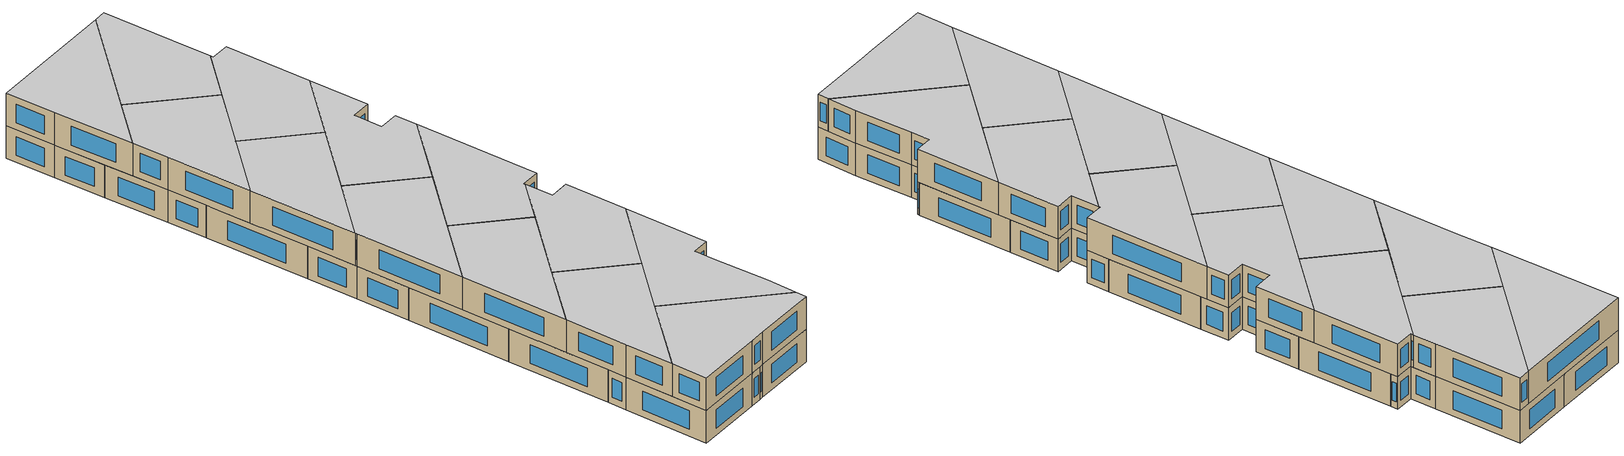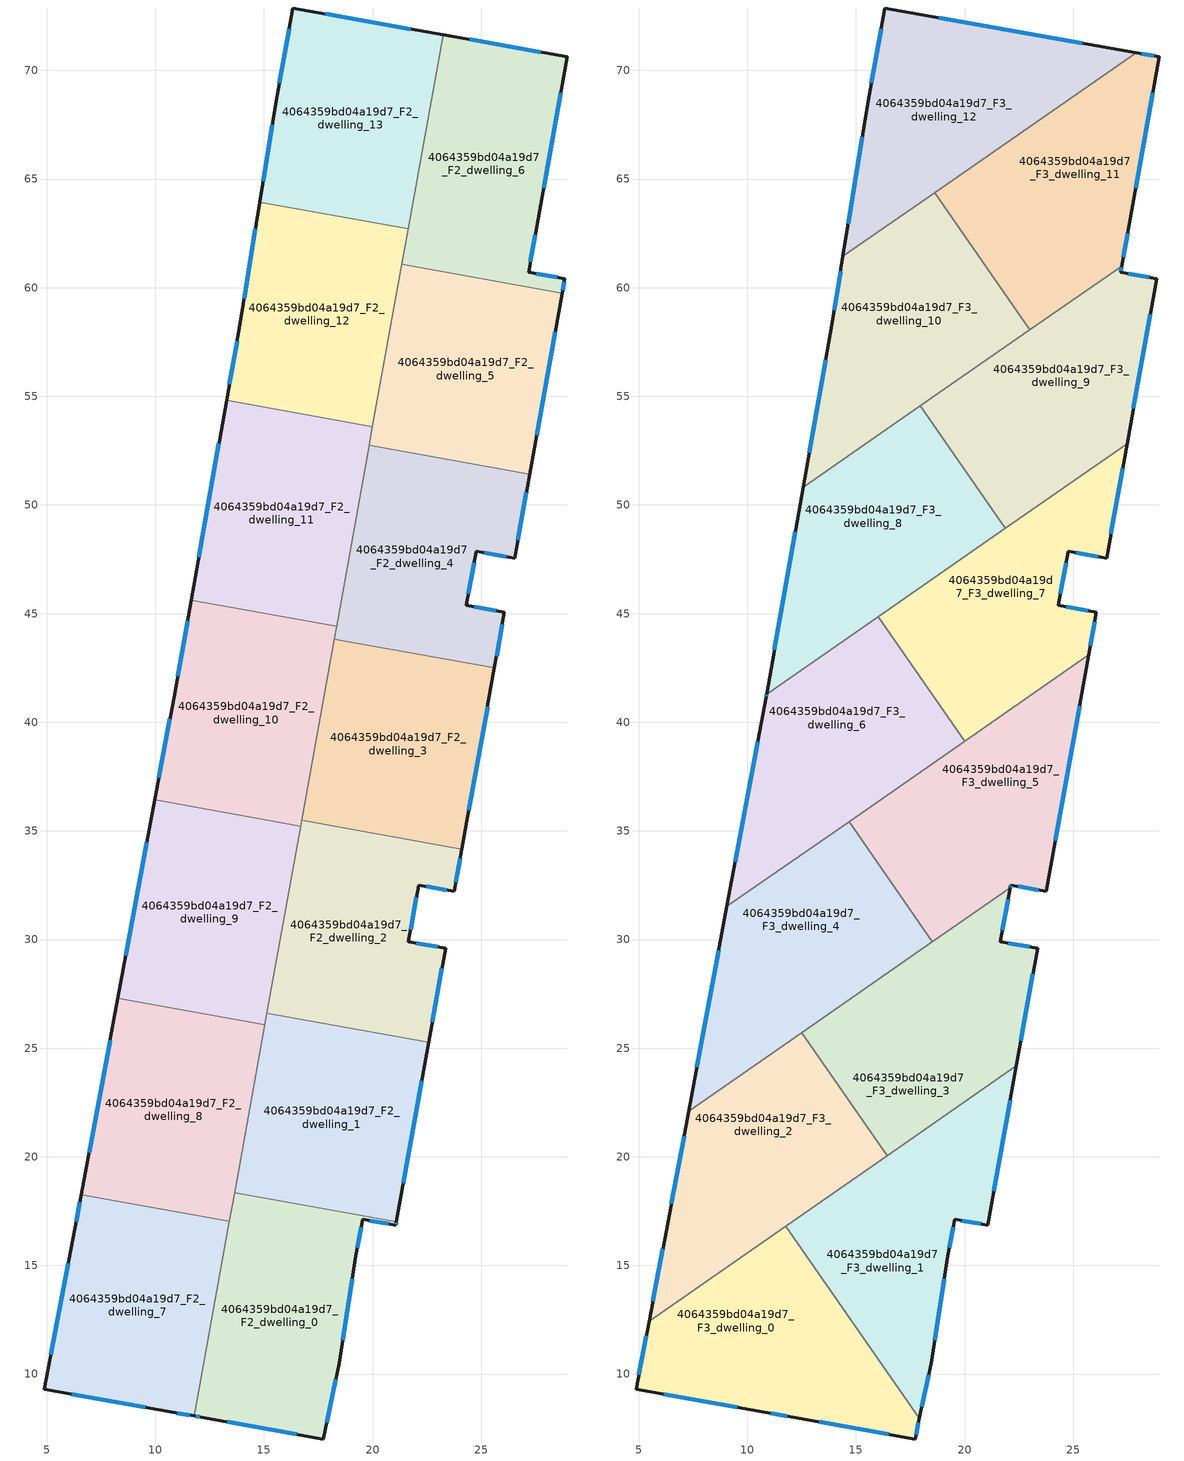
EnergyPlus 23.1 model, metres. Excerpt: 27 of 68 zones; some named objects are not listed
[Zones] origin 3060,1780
4064359bd04a19d7_F2_dwelling_0
 floor to 4064359bd04a19d7_F1_dwelling_0 (EU_floor_Construction): 21.09,17.01 21.06,16.85 19.54,17.13 19.23,15.45 18.46,10.5 17.72,7.01 12.11,8.02 11.79,8.07 13.65,18.35 z6
 wall outside (EU_wall_Construction): 11.79,8.07 12.11,8.02 17.72,7.01 18.46,10.5 19.23,15.45 19.54,17.13 21.06,16.85 21.09,17.01 z6:9
 wall to 4064359bd04a19d7_F2_dwelling_1 (EU_wall_Construction): 21.09,17.01 13.65,18.35 z6:9
 wall to 4064359bd04a19d7_F2_dwelling_7 (EU_wall_Construction): 13.41,17.03 11.79,8.07 z6:9
 wall to 4064359bd04a19d7_F2_dwelling_8 (EU_wall_Construction): 13.65,18.35 13.41,17.03 z6:9
 window (EU_Window_Construction): 18.63,11.56 19.07,14.39 / 17.88,7.76 18.3,9.76 / 13.31,7.8 16.52,7.23 / 11.86,8.06 12.04,8.03 / 21.07,16.89 21.08,16.97 / 19.87,17.07 20.74,16.91 / 19.3,15.81 19.47,16.77 z6.64:8.36
4064359bd04a19d7_F2_dwelling_1
 floor to 4064359bd04a19d7_F1_dwelling_1 (EU_floor_Construction): 22.58,25.27 21.09,17.01 13.65,18.35 15.13,26.61 z6
 wall outside (EU_wall_Construction): 21.09,17.01 22.58,25.27 z6:9
 wall to 4064359bd04a19d7_F2_dwelling_2 (EU_wall_Construction): 22.58,25.27 15.13,26.61 z6:9
 wall to 4064359bd04a19d7_F2_dwelling_8 (EU_wall_Construction): 15.04,26.09 13.65,18.35 z6:9
 wall to 4064359bd04a19d7_F2_dwelling_9 (EU_wall_Construction): 15.13,26.61 15.04,26.09 z6:9
 window (EU_Window_Construction): 21.41,18.78 22.26,23.5 z6.64:8.36
4064359bd04a19d7_F2_dwelling_10
 floor to 4064359bd04a19d7_F1_dwelling_10 (EU_floor_Construction): 18.34,44.42 16.68,35.22 9.98,36.43 10.86,41.17 11.65,45.62 z6
 wall outside (EU_wall_Construction): 11.65,45.62 10.86,41.17 9.98,36.43 z6:9
 wall to 4064359bd04a19d7_F2_dwelling_9 (EU_wall_Construction): 9.98,36.43 16.68,35.22 z6:9
 wall to 4064359bd04a19d7_F2_dwelling_11 (EU_wall_Construction): 18.34,44.42 11.65,45.62 z6:9
 wall to 4064359bd04a19d7_F2_dwelling_3 (EU_wall_Construction): 16.73,35.49 18.23,43.83 z6:9
 wall to 4064359bd04a19d7_F2_dwelling_4 (EU_wall_Construction): 18.23,43.83 18.34,44.42 z6:9
 wall to 4064359bd04a19d7_F2_dwelling_2 (EU_wall_Construction): 16.68,35.22 16.73,35.49 z6:9
 window (EU_Window_Construction): 10.67,40.15 10.17,37.44 / 11.48,44.67 11.03,42.12 z6.64:8.36
4064359bd04a19d7_F2_dwelling_11
 floor to 4064359bd04a19d7_F1_dwelling_11 (EU_floor_Construction): 19.99,53.6 18.34,44.42 11.65,45.62 13.28,54.81 z6
 wall outside (EU_wall_Construction): 13.28,54.81 11.65,45.62 z6:9
 wall to 4064359bd04a19d7_F2_dwelling_12 (EU_wall_Construction): 19.99,53.6 13.28,54.81 z6:9
 wall to 4064359bd04a19d7_F2_dwelling_4 (EU_wall_Construction): 18.34,44.42 19.84,52.75 z6:9
 wall to 4064359bd04a19d7_F2_dwelling_5 (EU_wall_Construction): 19.84,52.75 19.99,53.6 z6:9
 window (EU_Window_Construction): 12.93,52.84 12,47.59 z6.64:8.36
4064359bd04a19d7_F2_dwelling_12
 floor to 4064359bd04a19d7_F1_dwelling_12 (EU_floor_Construction): 21.63,62.71 19.99,53.6 13.28,54.81 13.89,58.28 14.8,63.94 z6
 wall outside (EU_wall_Construction): 14.8,63.94 13.89,58.28 13.28,54.81 z6:9
 wall to 4064359bd04a19d7_F2_dwelling_13 (EU_wall_Construction): 21.63,62.71 14.8,63.94 z6:9
 wall to 4064359bd04a19d7_F2_dwelling_5 (EU_wall_Construction): 19.99,53.6 21.34,61.08 z6:9
 wall to 4064359bd04a19d7_F2_dwelling_6 (EU_wall_Construction): 21.34,61.08 21.63,62.71 z6:9
 window (EU_Window_Construction): 13.76,57.54 13.41,55.55 / 14.61,62.72 14.09,59.49 z6.64:8.36
 ceiling adiabatic (EU_roof_Construction): 19.99,53.6 20.62,57.1 20.48,56.31 17.29,54.09 18.43,53.88 17.96,54.56 20.48,56.31 z9
4064359bd04a19d7_F2_dwelling_13
 floor to 4064359bd04a19d7_F1_dwelling_13 (EU_floor_Construction): 23.24,71.64 21.63,62.71 14.8,63.94 15.53,68.46 16.33,72.87 z6
 wall outside (EU_wall_Construction): 23.24,71.64 16.33,72.87 15.53,68.46 14.8,63.94 z6:9
 wall to 4064359bd04a19d7_F2_dwelling_6 (EU_wall_Construction): 21.63,62.71 23.24,71.64 z6:9
 window (EU_Window_Construction): 15.38,67.49 14.96,64.91 / 16.16,71.93 15.7,69.41 / 21.76,71.91 17.81,72.61 z6.64:8.36
 ceiling adiabatic (EU_roof_Construction): 21.63,62.71 22.4,67 17.34,63.48 z9
4064359bd04a19d7_F2_dwelling_2
 floor to 4064359bd04a19d7_F1_dwelling_2 (EU_floor_Construction): 24.11,34.16 23.76,32.21 22.12,32.51 21.65,29.89 23.35,29.59 22.58,25.27 15.13,26.61 16.73,35.49 z6
 wall outside (EU_wall_Construction): 22.58,25.27 23.35,29.59 21.65,29.89 22.12,32.51 23.76,32.21 24.11,34.16 z6:9
 wall to 4064359bd04a19d7_F2_dwelling_3 (EU_wall_Construction): 24.11,34.16 16.73,35.49 z6:9
 wall to 4064359bd04a19d7_F2_dwelling_9 (EU_wall_Construction): 16.68,35.22 15.13,26.61 z6:9
 window (EU_Window_Construction): 22.99,29.66 22.01,29.83 / 22.74,26.2 23.19,28.67 / 23.83,32.63 24.03,33.74 / 22.47,32.45 23.41,32.28 / 21.75,30.45 22.02,31.95 z6.64:8.36
4064359bd04a19d7_F2_dwelling_3
 floor to 4064359bd04a19d7_F1_dwelling_3 (EU_floor_Construction): 25.61,42.5 24.11,34.16 16.73,35.49 18.23,43.83 z6
 wall outside (EU_wall_Construction): 24.11,34.16 25.61,42.5 z6:9
 wall to 4064359bd04a19d7_F2_dwelling_4 (EU_wall_Construction): 25.61,42.5 18.23,43.83 z6:9
 window (EU_Window_Construction): 24.43,35.95 25.29,40.71 z6.64:8.36
4064359bd04a19d7_F2_dwelling_4
 floor to 4064359bd04a19d7_F1_dwelling_4 (EU_floor_Construction): 27.23,51.42 26.53,47.55 24.76,47.87 24.31,45.37 26.07,45.05 25.61,42.5 18.23,43.83 19.84,52.75 z6
 wall outside (EU_wall_Construction): 25.61,42.5 26.07,45.05 24.31,45.37 24.76,47.87 26.53,47.55 27.23,51.42 z6:9
 wall to 4064359bd04a19d7_F2_dwelling_5 (EU_wall_Construction): 27.23,51.42 19.84,52.75 z6:9
 window (EU_Window_Construction): 25.69,45.12 24.69,45.31 / 25.71,43.05 25.97,44.51 / 26.68,48.38 27.08,50.6 / 25.14,47.8 26.15,47.62 / 24.41,45.91 24.67,47.33 z6.64:8.36
4064359bd04a19d7_F2_dwelling_5
 floor to 4064359bd04a19d7_F1_dwelling_5 (EU_floor_Construction): 28.72,59.75 27.23,51.42 19.84,52.75 21.34,61.08 z6
 wall outside (EU_wall_Construction): 27.23,51.42 28.72,59.75 z6:9
 wall to 4064359bd04a19d7_F2_dwelling_6 (EU_wall_Construction): 28.72,59.75 21.34,61.08 z6:9
 window (EU_Window_Construction): 27.55,53.21 28.4,57.97 z6.64:8.36
 ceiling adiabatic (EU_roof_Construction): 23.01,58.06 21.25,60.59 21.34,61.08 20.48,56.31 z9
4064359bd04a19d7_F2_dwelling_6
 floor to 4064359bd04a19d7_F1_dwelling_6 (EU_floor_Construction): 28.96,70.62 27.57,62.92 27.18,60.71 28.84,60.41 28.72,59.75 21.34,61.08 23.24,71.64 z6
 wall outside (EU_wall_Construction): 28.72,59.75 28.84,60.41 27.18,60.71 27.57,62.92 28.96,70.62 23.24,71.64 z6:9
 window (EU_Window_Construction): 27.74,70.84 24.47,71.43 / 27.87,64.57 28.66,68.97 / 27.26,61.18 27.49,62.45 / 28.49,60.48 27.53,60.65 / 28.75,59.89 28.82,60.27 z6.64:8.36
4064359bd04a19d7_F2_dwelling_7
 floor to 4064359bd04a19d7_F1_dwelling_7 (EU_floor_Construction): 13.41,17.03 11.79,8.07 10.8,8.25 4.88,9.31 6.29,16.67 6.59,18.26 z6
 wall outside (EU_wall_Construction): 6.59,18.26 6.29,16.67 4.88,9.31 10.8,8.25 11.79,8.07 z6:9
 wall to 4064359bd04a19d7_F2_dwelling_8 (EU_wall_Construction): 13.41,17.03 6.59,18.26 z6:9
 window (EU_Window_Construction): 11.02,8.21 11.58,8.11 / 6.15,9.08 9.53,8.47 / 5.99,15.09 5.18,10.88 / 6.52,17.92 6.35,17.01 z6.64:8.36
4064359bd04a19d7_F2_dwelling_8
 floor to 4064359bd04a19d7_F1_dwelling_8 (EU_floor_Construction): 15.04,26.08 13.41,17.03 6.59,18.26 8.28,27.3 z6
 wall outside (EU_wall_Construction): 8.28,27.3 6.59,18.26 z6:9
 wall to 4064359bd04a19d7_F2_dwelling_9 (EU_wall_Construction): 15.04,26.08 8.28,27.3 z6:9
 window (EU_Window_Construction): 7.91,25.37 6.95,20.19 z6.64:8.36
4064359bd04a19d7_F2_dwelling_9
 floor to 4064359bd04a19d7_F1_dwelling_9 (EU_floor_Construction): 16.68,35.22 15.04,26.08 8.28,27.3 9.98,36.43 z6
 wall outside (EU_wall_Construction): 9.98,36.43 8.28,27.3 z6:9
 window (EU_Window_Construction): 9.61,34.47 8.64,29.26 z6.64:8.36
4064359bd04a19d7_F3_dwelling_0
 floor to 4064359bd04a19d7_F2_dwelling_7 (EU_floor_Construction): 11.77,16.81 13.04,14.98 11.8,8.07 10.8,8.25 4.88,9.31 5.48,12.44 z9
 floor to 4064359bd04a19d7_F2_dwelling_0 (EU_floor_Construction): 13.04,14.98 17.92,7.96 17.72,7.01 12.11,8.02 11.8,8.07 z9
 wall outside (EU_wall_Construction): 5.48,12.44 4.88,9.31 10.8,8.25 12.11,8.02 17.72,7.01 17.92,7.96 z9:12
 wall to 4064359bd04a19d7_F3_dwelling_1 (EU_wall_Construction): 17.92,7.96 11.77,16.81 z9:12
 wall to 4064359bd04a19d7_F3_dwelling_2 (EU_wall_Construction): 11.77,16.81 5.48,12.44 z9:12
 window (EU_Window_Construction): 17.76,7.21 17.88,7.76 / 13.31,7.8 16.52,7.23 / 11.08,8.2 11.83,8.07 / 6.15,9.08 9.53,8.47 / 5.35,11.77 5.01,9.98 z9.64:11.36
 ceiling to 4064359bd04a19d7_F4_dwelling_0 (EU_floor_Construction): 17.72,7.01 17.92,7.96 11.77,16.81 5.48,12.44 4.88,9.31 10.8,8.25 12.11,8.02 z12
4064359bd04a19d7_F3_dwelling_1
 floor to 4064359bd04a19d7_F2_dwelling_0 (EU_floor_Construction): 21.09,17.01 21.06,16.85 19.54,17.13 19.23,15.45 18.46,10.5 17.92,7.96 13.04,14.98 13.6,18.08 13.91,18.3 z9
 floor to 4064359bd04a19d7_F2_dwelling_7 (EU_floor_Construction): 13.41,17.03 13.04,14.98 11.77,16.81 12.36,17.22 z9
 floor to 4064359bd04a19d7_F2_dwelling_1 (EU_floor_Construction): 22.38,24.18 21.09,17.01 13.91,18.3 z9
 floor to 4064359bd04a19d7_F2_dwelling_8 (EU_floor_Construction): 13.6,18.08 13.41,17.03 12.36,17.22 z9
 wall outside (EU_wall_Construction): 17.92,7.96 18.46,10.5 19.23,15.45 19.54,17.13 21.06,16.85 22.38,24.18 z9:12
 wall to 4064359bd04a19d7_F3_dwelling_3 (EU_wall_Construction): 22.38,24.18 16.44,20.05 z9:12
 wall to 4064359bd04a19d7_F3_dwelling_2 (EU_wall_Construction): 16.44,20.05 11.77,16.81 z9:12
 window (EU_Window_Construction): 19.87,17.07 20.74,16.91 / 19.3,15.81 19.47,16.77 / 18.63,11.56 19.07,14.39 / 18.04,8.5 18.34,9.96 / 21.34,18.42 22.1,22.61 z9.64:11.36
 ceiling to 4064359bd04a19d7_F4_dwelling_1 (EU_floor_Construction): 17.92,7.96 18.46,10.5 19.23,15.45 19.54,17.13 21.06,16.85 22.38,24.18 11.77,16.81 z12
4064359bd04a19d7_F3_dwelling_10
 floor to 4064359bd04a19d7_F2_dwelling_12 (EU_floor_Construction): 19.52,63.09 21.25,60.59 20.48,56.31 17.29,54.09 13.28,54.81 13.89,58.28 14.4,61.44 17.34,63.48 z9
 floor to 4064359bd04a19d7_F2_dwelling_11 (EU_floor_Construction): 17.29,54.09 12.57,50.81 13.28,54.81 z9
 floor adiabatic (EU_floor_Construction): 18.62,64.37 19.52,63.09 17.34,63.48 z9; 21.25,60.59 23.01,58.06 20.48,56.31 z9
 wall outside (EU_wall_Construction): 14.4,61.44 13.89,58.28 12.57,50.81 z9:12
 wall to 4064359bd04a19d7_F3_dwelling_11 (EU_wall_Construction): 23.01,58.06 18.62,64.37 z9:12
 wall to 4064359bd04a19d7_F3_dwelling_8 (EU_wall_Construction): 12.57,50.81 17.96,54.56 z9:12
 wall to 4064359bd04a19d7_F3_dwelling_12 (EU_wall_Construction): 18.62,64.37 14.4,61.44 z9:12
 wall to 4064359bd04a19d7_F3_dwelling_9 (EU_wall_Construction): 17.96,54.56 23.01,58.06 z9:12
 window (EU_Window_Construction): 13.61,56.68 12.85,52.41 / 14.29,60.76 14,58.96 z9.64:11.36
 ceiling to 4064359bd04a19d7_F4_dwelling_10 (EU_floor_Construction): 23.01,58.06 18.62,64.37 14.4,61.44 13.89,58.28 12.57,50.81 z12
4064359bd04a19d7_F3_dwelling_11
 floor to 4064359bd04a19d7_F2_dwelling_6 (EU_floor_Construction): 28.96,70.62 27.57,62.92 27.23,61 26.11,60.22 21.34,61.08 22.4,67 27.89,70.82 z9
 floor to 4064359bd04a19d7_F2_dwelling_12 (EU_floor_Construction): 21.63,62.71 21.25,60.59 19.52,63.09 z9
 floor adiabatic (EU_floor_Construction): 22.4,67 21.63,62.71 19.52,63.09 18.62,64.37 z9
 floor to 4064359bd04a19d7_F2_dwelling_5 (EU_floor_Construction): 26.11,60.22 23.01,58.06 21.25,60.59 21.34,61.08 z9
 wall outside (EU_wall_Construction): 27.23,61 27.57,62.92 28.96,70.62 27.89,70.82 z9:12
 wall to 4064359bd04a19d7_F3_dwelling_9 (EU_wall_Construction): 23.01,58.06 27.23,61 z9:12
 wall to 4064359bd04a19d7_F3_dwelling_12 (EU_wall_Construction): 27.89,70.82 18.62,64.37 z9:12
 window (EU_Window_Construction): 27.87,64.57 28.66,68.97 / 27.3,61.41 27.5,62.51 / 28.73,70.67 28.12,70.77 z9.64:11.36
 ceiling to 4064359bd04a19d7_F4_dwelling_11 (EU_floor_Construction): 27.23,61 27.57,62.92 28.96,70.62 27.89,70.82 18.62,64.37 23.01,58.06 z12
4064359bd04a19d7_F3_dwelling_12
 floor to 4064359bd04a19d7_F2_dwelling_13 (EU_floor_Construction): 23.24,71.64 22.4,67 17.34,63.48 14.8,63.94 15.53,68.46 16.33,72.87 z9
 floor to 4064359bd04a19d7_F2_dwelling_12 (EU_floor_Construction): 17.34,63.48 14.4,61.44 14.8,63.94 z9
 floor to 4064359bd04a19d7_F2_dwelling_6 (EU_floor_Construction): 27.89,70.82 22.4,67 23.24,71.64 z9
 wall outside (EU_wall_Construction): 27.89,70.82 16.33,72.87 15.53,68.46 14.4,61.44 z9:12
 window (EU_Window_Construction): 15.29,66.96 14.64,62.94 / 16.16,71.93 15.7,69.41 / 25.42,71.26 18.81,72.43 z9.64:11.36
 ceiling to 4064359bd04a19d7_F4_dwelling_12 (EU_floor_Construction): 27.89,70.82 16.33,72.87 15.53,68.46 14.4,61.44 z12
4064359bd04a19d7_F3_dwelling_2
 floor to 4064359bd04a19d7_F2_dwelling_8 (EU_floor_Construction): 12.5,25.72 14.46,22.9 13.6,18.08 12.36,17.22 6.59,18.26 7.3,22.11 z9
 floor to 4064359bd04a19d7_F2_dwelling_7 (EU_floor_Construction): 12.36,17.22 5.48,12.44 6.29,16.67 6.59,18.26 z9
 floor to 4064359bd04a19d7_F2_dwelling_1 (EU_floor_Construction): 14.46,22.9 16.44,20.05 13.91,18.3 13.65,18.35 z9
 floor to 4064359bd04a19d7_F2_dwelling_0 (EU_floor_Construction): 13.91,18.3 13.6,18.08 13.65,18.35 z9
 wall outside (EU_wall_Construction): 7.3,22.11 6.29,16.67 5.48,12.44 z9:12
 wall to 4064359bd04a19d7_F3_dwelling_3 (EU_wall_Construction): 16.44,20.05 12.5,25.72 z9:12
 wall to 4064359bd04a19d7_F3_dwelling_4 (EU_wall_Construction): 12.5,25.72 7.3,22.11 z9:12
 window (EU_Window_Construction): 7.09,20.94 6.51,17.83 / 6.12,15.76 5.66,13.35 z9.64:11.36
 ceiling to 4064359bd04a19d7_F4_dwelling_2 (EU_floor_Construction): 16.44,20.05 12.5,25.72 7.3,22.11 6.29,16.67 5.48,12.44 z12
4064359bd04a19d7_F3_dwelling_3
 floor to 4064359bd04a19d7_F2_dwelling_1 (EU_floor_Construction): 22.58,25.27 22.38,24.18 16.44,20.05 14.46,22.9 15.13,26.61 z9
 floor to 4064359bd04a19d7_F2_dwelling_2 (EU_floor_Construction): 22.09,32.38 21.65,29.89 23.35,29.59 22.58,25.27 15.13,26.61 15.32,27.68 z9
 floor to 4064359bd04a19d7_F2_dwelling_8 (EU_floor_Construction): 15.04,26.09 14.46,22.9 12.5,25.72 13.44,26.37 z9
 floor to 4064359bd04a19d7_F2_dwelling_9 (EU_floor_Construction): 15.32,27.68 15.04,26.09 13.44,26.37 z9
 wall outside (EU_wall_Construction): 22.38,24.18 23.35,29.59 21.65,29.89 22.09,32.38 z9:12
 wall to 4064359bd04a19d7_F3_dwelling_5 (EU_wall_Construction): 22.09,32.38 18.52,29.9 z9:12
 wall to 4064359bd04a19d7_F3_dwelling_4 (EU_wall_Construction): 18.52,29.9 12.5,25.72 z9:12
 window (EU_Window_Construction): 21.74,30.43 22,31.85 / 22.99,29.66 22.01,29.83 / 22.59,25.34 23.15,28.44 z9.64:11.36
 ceiling to 4064359bd04a19d7_F4_dwelling_3 (EU_floor_Construction): 22.38,24.18 23.35,29.59 21.65,29.89 22.09,32.38 12.5,25.72 16.44,20.05 z12
4064359bd04a19d7_F3_dwelling_4
 floor to 4064359bd04a19d7_F2_dwelling_9 (EU_floor_Construction): 14.68,35.43 16.3,33.1 15.32,27.68 13.44,26.37 8.28,27.3 9.06,31.52 z9
 floor to 4064359bd04a19d7_F2_dwelling_2 (EU_floor_Construction): 16.3,33.1 18.52,29.9 15.32,27.68 z9
 floor to 4064359bd04a19d7_F2_dwelling_8 (EU_floor_Construction): 13.44,26.37 7.3,22.11 8.28,27.3 z9
 wall outside (EU_wall_Construction): 9.06,31.52 7.3,22.11 z9:12
 wall to 4064359bd04a19d7_F3_dwelling_5 (EU_wall_Construction): 18.52,29.9 14.68,35.43 z9:12
 wall to 4064359bd04a19d7_F3_dwelling_6 (EU_wall_Construction): 14.68,35.43 9.06,31.52 z9:12
 window (EU_Window_Construction): 8.69,29.51 7.68,24.12 z9.64:11.36
 ceiling to 4064359bd04a19d7_F4_dwelling_4 (EU_floor_Construction): 18.52,29.9 14.68,35.43 9.06,31.52 7.3,22.11 z12
4064359bd04a19d7_F3_dwelling_5
 floor to 4064359bd04a19d7_F2_dwelling_2 (EU_floor_Construction): 24.11,34.16 23.76,32.21 22.12,32.51 22.09,32.38 18.52,29.9 16.3,33.1 16.73,35.49 z9
 floor to 4064359bd04a19d7_F2_dwelling_3 (EU_floor_Construction): 25.61,42.5 24.11,34.16 16.73,35.49 17.01,37.05 25.01,42.61 z9
 floor to 4064359bd04a19d7_F2_dwelling_10 (EU_floor_Construction): 17.01,37.05 16.68,35.22 14.86,35.55 z9
 floor to 4064359bd04a19d7_F2_dwelling_4 (EU_floor_Construction): 25.72,43.1 25.61,42.5 25.01,42.61 z9
 floor to 4064359bd04a19d7_F2_dwelling_9 (EU_floor_Construction): 16.68,35.22 16.3,33.1 14.68,35.43 14.86,35.55 z9
 wall outside (EU_wall_Construction): 22.09,32.38 22.12,32.51 23.76,32.21 25.72,43.1 z9:12
 wall to 4064359bd04a19d7_F3_dwelling_7 (EU_wall_Construction): 25.72,43.1 20.01,39.13 z9:12
 wall to 4064359bd04a19d7_F3_dwelling_6 (EU_wall_Construction): 20.01,39.13 14.68,35.43 z9:12
 window (EU_Window_Construction): 22.47,32.45 23.41,32.28 / 22.1,32.41 22.11,32.48 / 24.18,34.54 25.3,40.76 z9.64:11.36
 ceiling to 4064359bd04a19d7_F4_dwelling_5 (EU_floor_Construction): 23.76,32.21 25.72,43.1 14.68,35.43 18.52,29.9 22.09,32.38 22.12,32.51 z12
4064359bd04a19d7_F3_dwelling_6
 floor to 4064359bd04a19d7_F2_dwelling_10 (EU_floor_Construction): 16.05,44.83 17.93,42.13 17.01,37.05 14.86,35.55 9.98,36.43 10.86,41.17 10.88,41.29 16,44.84 z9
 floor to 4064359bd04a19d7_F2_dwelling_3 (EU_floor_Construction): 17.93,42.13 20.01,39.13 17.01,37.05 z9
 floor to 4064359bd04a19d7_F2_dwelling_9 (EU_floor_Construction): 14.86,35.55 9.06,31.52 9.98,36.43 z9
 wall outside (EU_wall_Construction): 10.88,41.29 10.86,41.17 9.06,31.52 z9:12
 wall to 4064359bd04a19d7_F3_dwelling_7 (EU_wall_Construction): 20.01,39.13 16.03,44.86 z9:12
 wall to 4064359bd04a19d7_F3_dwelling_8 (EU_wall_Construction): 16.03,44.86 10.88,41.29 z9:12
 window (EU_Window_Construction): 10.88,41.26 10.87,41.19 / 10.48,39.1 9.45,33.59 z9.64:11.36
 ceiling to 4064359bd04a19d7_F4_dwelling_6 (EU_floor_Construction): 20.01,39.13 16.03,44.86 10.88,41.29 10.86,41.17 9.06,31.52 z12
4064359bd04a19d7_F3_dwelling_7
 floor to 4064359bd04a19d7_F2_dwelling_3 (EU_floor_Construction): 25.01,42.61 20.01,39.13 17.93,42.13 18.23,43.83 z9
 floor to 4064359bd04a19d7_F2_dwelling_10 (EU_floor_Construction): 18.34,44.42 17.93,42.13 16.05,44.83 z9
 floor to 4064359bd04a19d7_F2_dwelling_11 (EU_floor_Construction): 18.76,46.76 18.34,44.42 16.05,44.83 16.03,44.86 z9
 floor to 4064359bd04a19d7_F2_dwelling_4 (EU_floor_Construction): 27.23,51.42 26.53,47.55 24.76,47.87 24.31,45.37 26.07,45.05 25.72,43.1 25.01,42.61 18.23,43.83 18.76,46.76 25.83,51.68 z9
 floor to 4064359bd04a19d7_F2_dwelling_5 (EU_floor_Construction): 27.48,52.82 27.23,51.42 25.83,51.68 z9
 wall outside (EU_wall_Construction): 25.72,43.1 26.07,45.05 24.31,45.37 24.76,47.87 26.53,47.55 27.48,52.82 z9:12
 wall to 4064359bd04a19d7_F3_dwelling_9 (EU_wall_Construction): 27.48,52.82 21.87,48.93 z9:12
 wall to 4064359bd04a19d7_F3_dwelling_8 (EU_wall_Construction): 21.87,48.92 16.03,44.86 z9:12
 window (EU_Window_Construction): 25.79,43.52 25.99,44.64 / 26.74,48.68 27.28,51.69 / 25.14,47.8 26.15,47.62 / 24.41,45.91 24.67,47.33 / 25.69,45.12 24.69,45.31 z9.64:11.36
 ceiling to 4064359bd04a19d7_F4_dwelling_7 (EU_floor_Construction): 25.72,43.1 26.07,45.05 24.31,45.37 24.76,47.87 26.53,47.55 27.48,52.82 16.03,44.86 20.01,39.13 z12
4064359bd04a19d7_F3_dwelling_8
 floor to 4064359bd04a19d7_F2_dwelling_11 (EU_floor_Construction): 18.43,53.88 19.71,52.04 18.76,46.76 16,44.84 11.65,45.62 12.57,50.81 17.29,54.09 z9
 floor to 4064359bd04a19d7_F2_dwelling_10 (EU_floor_Construction): 16,44.84 10.88,41.29 11.65,45.62 z9
 floor to 4064359bd04a19d7_F2_dwelling_4 (EU_floor_Construction): 19.71,52.04 21.87,48.92 18.76,46.76 z9
 floor adiabatic (EU_floor_Construction): 17.96,54.56 18.43,53.88 17.29,54.09 z9
 wall outside (EU_wall_Construction): 12.57,50.81 10.88,41.29 z9:12
 wall to 4064359bd04a19d7_F3_dwelling_9 (EU_wall_Construction): 21.87,48.92 17.96,54.56 z9:12
 window (EU_Window_Construction): 12.21,48.77 11.24,43.33 z9.64:11.36
 ceiling to 4064359bd04a19d7_F4_dwelling_8 (EU_floor_Construction): 21.87,48.92 17.96,54.56 12.57,50.81 10.88,41.29 z12
4064359bd04a19d7_F3_dwelling_9
 floor to 4064359bd04a19d7_F2_dwelling_4 (EU_floor_Construction): 25.83,51.68 21.87,48.92 19.71,52.04 19.84,52.75 z9
 floor to 4064359bd04a19d7_F2_dwelling_5 (EU_floor_Construction): 28.72,59.75 27.48,52.82 25.83,51.68 19.84,52.75 20.48,56.31 26.11,60.22 z9
 floor to 4064359bd04a19d7_F2_dwelling_11 (EU_floor_Construction): 19.99,53.6 19.71,52.04 18.43,53.88 z9
 floor to 4064359bd04a19d7_F2_dwelling_6 (EU_floor_Construction): 28.84,60.41 28.72,59.75 26.11,60.22 27.23,61 27.18,60.71 z9
 floor to 4064359bd04a19d7_F2_dwelling_12 (EU_floor_Construction): 20.48,56.31 19.99,53.6 18.43,53.88 17.96,54.56 z9
 wall outside (EU_wall_Construction): 27.48,52.82 28.84,60.41 27.18,60.71 27.23,61 z9:12
 window (EU_Window_Construction): 27.19,60.77 27.22,60.93 / 28.49,60.48 27.53,60.65 / 27.77,54.45 28.55,58.79 z9.64:11.36
 ceiling to 4064359bd04a19d7_F4_dwelling_9 (EU_floor_Construction): 27.48,52.82 28.84,60.41 27.18,60.71 27.23,61 17.96,54.56 21.87,48.92 z12
[Building]
EU S2 Campaign: North Axis=0; Terrain=City; Solar Distribution=FullExterior
[Site:Location]
Yerevan-Zvartnots.Intl.AP: Latitude=40.15; Longitude=44.383; Time Zone=4; Elevation=854
[SizingPeriod:WeatherFileDays]
AnnualSizingPeriod: Begin Month=1; Begin Day of Month=1; End Month=12; End Day of Month=31; Day of Week for Start Day=Monday; Use Weather File Daylight Saving Period=No; Use Weather File Rain and Snow Indicators=No
[MATERIAL]
EU_InternalMass_Material: Roughness=MediumRough; Thickness=0.1; Conductivity=1; Density=1800; Specific Heat=900; Thermal Absorptance=0.9; Solar Absorptance=0.7; Visible Absorptance=0.7
[MATERIAL:NOMASS] Roughness=MediumRough; Thermal Absorptance=0.9; Solar Absorptance=0.7; Visible Absorptance=0.7
Name | Thermal Resistance
EU_wall_NoMass | 1.05043
EU_roof_NoMass | 1.45357
EU_floor_NoMass | 0.478065
[WINDOWMATERIAL:SIMPLEGLAZINGSYSTEM]
EU_Window_SimpleGlazing: UFactor=2.5566; Solar Heat Gain Coefficient=0.75; Visible Transmittance=0.75
[CONSTRUCTION]
EU_wall_Construction: EU_wall_NoMass
EU_roof_Construction: EU_roof_NoMass
EU_floor_Construction: EU_floor_NoMass
EU_Window_Construction: EU_Window_SimpleGlazing
EU_InternalMass_Construction: EU_InternalMass_Material
[ZONE] Type=1; Multiplier=1; Ceiling Height=autocalculate; Floor Area=autocalculate; Part of Total Floor Area=Yes
Name | Volume
4064359bd04a19d7_F2_dwelling_0 | 190.533
4064359bd04a19d7_F3_dwelling_0 | 205.194
4064359bd04a19d7_F2_dwelling_1 | 190.509
4064359bd04a19d7_F3_dwelling_1 | 205.178
4064359bd04a19d7_F2_dwelling_10 | 190.526
4064359bd04a19d7_F3_dwelling_10 | 205.171
4064359bd04a19d7_F2_dwelling_11 | 190.544
4064359bd04a19d7_F3_dwelling_11 | 205.189
4064359bd04a19d7_F2_dwelling_12; 4064359bd04a19d7_F2_dwelling_9 | 190.52
4064359bd04a19d7_F3_dwelling_12 | 205.176
4064359bd04a19d7_F2_dwelling_13 | 190.508
4064359bd04a19d7_F2_dwelling_2 | 190.541
4064359bd04a19d7_F3_dwelling_2 | 203.395
4064359bd04a19d7_F2_dwelling_3 | 190.529
4064359bd04a19d7_F3_dwelling_3 | 203.379
4064359bd04a19d7_F2_dwelling_4 | 190.543
4064359bd04a19d7_F3_dwelling_4 | 206.971
4064359bd04a19d7_F2_dwelling_5 | 190.532
4064359bd04a19d7_F3_dwelling_5 | 206.986
4064359bd04a19d7_F2_dwelling_6 | 190.55
4064359bd04a19d7_F3_dwelling_6 | 205.18
4064359bd04a19d7_F2_dwelling_7 | 190.531
4064359bd04a19d7_F3_dwelling_7 | 205.203
4064359bd04a19d7_F2_dwelling_8 | 190.514
4064359bd04a19d7_F3_dwelling_8 | 205.187
4064359bd04a19d7_F3_dwelling_9 | 205.175
[INTERNALMASS] Construction=EU_InternalMass_Construction
Name | Zone or ZoneList | Surface Area
4064359bd04a19d7_F2_dwelling_0_EU_InternalMass | 4064359bd04a19d7_F2_dwelling_0 | 63.5108
4064359bd04a19d7_F2_dwelling_1_EU_InternalMass | 4064359bd04a19d7_F2_dwelling_1 | 63.5032
4064359bd04a19d7_F2_dwelling_2_EU_InternalMass | 4064359bd04a19d7_F2_dwelling_2 | 63.5147
4064359bd04a19d7_F2_dwelling_3_EU_InternalMass | 4064359bd04a19d7_F2_dwelling_3 | 63.5098
4064359bd04a19d7_F2_dwelling_4_EU_InternalMass | 4064359bd04a19d7_F2_dwelling_4 | 63.5144
4064359bd04a19d7_F2_dwelling_5_EU_InternalMass | 4064359bd04a19d7_F2_dwelling_5 | 63.5109
4064359bd04a19d7_F2_dwelling_6_EU_InternalMass | 4064359bd04a19d7_F2_dwelling_6 | 63.5167
4064359bd04a19d7_F2_dwelling_7_EU_InternalMass | 4064359bd04a19d7_F2_dwelling_7 | 63.5106
4064359bd04a19d7_F2_dwelling_8_EU_InternalMass | 4064359bd04a19d7_F2_dwelling_8 | 63.5046
4064359bd04a19d7_F2_dwelling_9_EU_InternalMass | 4064359bd04a19d7_F2_dwelling_9 | 63.5066
4064359bd04a19d7_F2_dwelling_10_EU_InternalMass | 4064359bd04a19d7_F2_dwelling_10 | 63.5086
4064359bd04a19d7_F2_dwelling_11_EU_InternalMass | 4064359bd04a19d7_F2_dwelling_11 | 63.5146
4064359bd04a19d7_F2_dwelling_12_EU_InternalMass | 4064359bd04a19d7_F2_dwelling_12 | 63.5067
4064359bd04a19d7_F2_dwelling_13_EU_InternalMass | 4064359bd04a19d7_F2_dwelling_13 | 63.5027
4064359bd04a19d7_F3_dwelling_0_EU_InternalMass | 4064359bd04a19d7_F3_dwelling_0 | 68.3973
4064359bd04a19d7_F3_dwelling_1_EU_InternalMass | 4064359bd04a19d7_F3_dwelling_1 | 68.3932
4064359bd04a19d7_F3_dwelling_2_EU_InternalMass | 4064359bd04a19d7_F3_dwelling_2 | 67.7976
4064359bd04a19d7_F3_dwelling_3_EU_InternalMass | 4064359bd04a19d7_F3_dwelling_3 | 67.7949
4064359bd04a19d7_F3_dwelling_4_EU_InternalMass | 4064359bd04a19d7_F3_dwelling_4 | 68.9886
4064359bd04a19d7_F3_dwelling_5_EU_InternalMass | 4064359bd04a19d7_F3_dwelling_5 | 68.9933
4064359bd04a19d7_F3_dwelling_6_EU_InternalMass | 4064359bd04a19d7_F3_dwelling_6 | 68.3913
4064359bd04a19d7_F3_dwelling_7_EU_InternalMass | 4064359bd04a19d7_F3_dwelling_7 | 68.4015
4064359bd04a19d7_F3_dwelling_8_EU_InternalMass | 4064359bd04a19d7_F3_dwelling_8 | 68.3962
4064359bd04a19d7_F3_dwelling_9_EU_InternalMass | 4064359bd04a19d7_F3_dwelling_9 | 68.3928
4064359bd04a19d7_F3_dwelling_10_EU_InternalMass | 4064359bd04a19d7_F3_dwelling_10 | 68.3887
4064359bd04a19d7_F3_dwelling_11_EU_InternalMass | 4064359bd04a19d7_F3_dwelling_11 | 68.3961
4064359bd04a19d7_F3_dwelling_12_EU_InternalMass | 4064359bd04a19d7_F3_dwelling_12 | 68.3919
[OTHEREQUIPMENT] Fuel Type=Electricity; Design Level Calculation Method=Watts/Area; Power per Zone Floor Area=1; Fraction Latent=0; Fraction Radiant=0; Fraction Lost=0; Carbon Dioxide Generation Rate=0; EndUse Subcategory=EU_Step8_InternalGains
Name | Zone or ZoneList or Space or SpaceList | Schedule
EU_Step8_InternalGain_4064359bd04a19d7_F2_dwelling_0_f000 | 4064359bd04a19d7_F2_dwelling_0 | EU_Step8_GainSchedule_4064359bd04a19d7_F2_dwelling_0_f000
EU_Step8_InternalGain_4064359bd04a19d7_F2_dwelling_1_f000 | 4064359bd04a19d7_F2_dwelling_1 | EU_Step8_GainSchedule_4064359bd04a19d7_F2_dwelling_1_f000
EU_Step8_InternalGain_4064359bd04a19d7_F2_dwelling_2_f000 | 4064359bd04a19d7_F2_dwelling_2 | EU_Step8_GainSchedule_4064359bd04a19d7_F2_dwelling_2_f000
EU_Step8_InternalGain_4064359bd04a19d7_F2_dwelling_3_f000 | 4064359bd04a19d7_F2_dwelling_3 | EU_Step8_GainSchedule_4064359bd04a19d7_F2_dwelling_3_f000
EU_Step8_InternalGain_4064359bd04a19d7_F2_dwelling_4_f000 | 4064359bd04a19d7_F2_dwelling_4 | EU_Step8_GainSchedule_4064359bd04a19d7_F2_dwelling_4_f000
EU_Step8_InternalGain_4064359bd04a19d7_F2_dwelling_5_f000 | 4064359bd04a19d7_F2_dwelling_5 | EU_Step8_GainSchedule_4064359bd04a19d7_F2_dwelling_5_f000
EU_Step8_InternalGain_4064359bd04a19d7_F2_dwelling_6_f000 | 4064359bd04a19d7_F2_dwelling_6 | EU_Step8_GainSchedule_4064359bd04a19d7_F2_dwelling_6_f000
EU_Step8_InternalGain_4064359bd04a19d7_F2_dwelling_7_f000 | 4064359bd04a19d7_F2_dwelling_7 | EU_Step8_GainSchedule_4064359bd04a19d7_F2_dwelling_7_f000
EU_Step8_InternalGain_4064359bd04a19d7_F2_dwelling_8_f000 | 4064359bd04a19d7_F2_dwelling_8 | EU_Step8_GainSchedule_4064359bd04a19d7_F2_dwelling_8_f000
EU_Step8_InternalGain_4064359bd04a19d7_F2_dwelling_9_f000 | 4064359bd04a19d7_F2_dwelling_9 | EU_Step8_GainSchedule_4064359bd04a19d7_F2_dwelling_9_f000
EU_Step8_InternalGain_4064359bd04a19d7_F2_dwelling_10_f000 | 4064359bd04a19d7_F2_dwelling_10 | EU_Step8_GainSchedule_4064359bd04a19d7_F2_dwelling_10_f000
EU_Step8_InternalGain_4064359bd04a19d7_F2_dwelling_11_f000 | 4064359bd04a19d7_F2_dwelling_11 | EU_Step8_GainSchedule_4064359bd04a19d7_F2_dwelling_11_f000
EU_Step8_InternalGain_4064359bd04a19d7_F2_dwelling_12_f000 | 4064359bd04a19d7_F2_dwelling_12 | EU_Step8_GainSchedule_4064359bd04a19d7_F2_dwelling_12_f000
EU_Step8_InternalGain_4064359bd04a19d7_F2_dwelling_13_f000 | 4064359bd04a19d7_F2_dwelling_13 | EU_Step8_GainSchedule_4064359bd04a19d7_F2_dwelling_13_f000
EU_Step8_InternalGain_4064359bd04a19d7_F3_dwelling_0_f000 | 4064359bd04a19d7_F3_dwelling_0 | EU_Step8_GainSchedule_4064359bd04a19d7_F3_dwelling_0_f000
EU_Step8_InternalGain_4064359bd04a19d7_F3_dwelling_1_f000 | 4064359bd04a19d7_F3_dwelling_1 | EU_Step8_GainSchedule_4064359bd04a19d7_F3_dwelling_1_f000
EU_Step8_InternalGain_4064359bd04a19d7_F3_dwelling_2_f000 | 4064359bd04a19d7_F3_dwelling_2 | EU_Step8_GainSchedule_4064359bd04a19d7_F3_dwelling_2_f000
EU_Step8_InternalGain_4064359bd04a19d7_F3_dwelling_3_f000 | 4064359bd04a19d7_F3_dwelling_3 | EU_Step8_GainSchedule_4064359bd04a19d7_F3_dwelling_3_f000
EU_Step8_InternalGain_4064359bd04a19d7_F3_dwelling_4_f000 | 4064359bd04a19d7_F3_dwelling_4 | EU_Step8_GainSchedule_4064359bd04a19d7_F3_dwelling_4_f000
EU_Step8_InternalGain_4064359bd04a19d7_F3_dwelling_5_f000 | 4064359bd04a19d7_F3_dwelling_5 | EU_Step8_GainSchedule_4064359bd04a19d7_F3_dwelling_5_f000
EU_Step8_InternalGain_4064359bd04a19d7_F3_dwelling_6_f000 | 4064359bd04a19d7_F3_dwelling_6 | EU_Step8_GainSchedule_4064359bd04a19d7_F3_dwelling_6_f000
EU_Step8_InternalGain_4064359bd04a19d7_F3_dwelling_7_f000 | 4064359bd04a19d7_F3_dwelling_7 | EU_Step8_GainSchedule_4064359bd04a19d7_F3_dwelling_7_f000
EU_Step8_InternalGain_4064359bd04a19d7_F3_dwelling_8_f000 | 4064359bd04a19d7_F3_dwelling_8 | EU_Step8_GainSchedule_4064359bd04a19d7_F3_dwelling_8_f000
EU_Step8_InternalGain_4064359bd04a19d7_F3_dwelling_9_f000 | 4064359bd04a19d7_F3_dwelling_9 | EU_Step8_GainSchedule_4064359bd04a19d7_F3_dwelling_9_f000
EU_Step8_InternalGain_4064359bd04a19d7_F3_dwelling_10_f000 | 4064359bd04a19d7_F3_dwelling_10 | EU_Step8_GainSchedule_4064359bd04a19d7_F3_dwelling_10_f000
EU_Step8_InternalGain_4064359bd04a19d7_F3_dwelling_11_f000 | 4064359bd04a19d7_F3_dwelling_11 | EU_Step8_GainSchedule_4064359bd04a19d7_F3_dwelling_11_f000
EU_Step8_InternalGain_4064359bd04a19d7_F3_dwelling_12_f000 | 4064359bd04a19d7_F3_dwelling_12 | EU_Step8_GainSchedule_4064359bd04a19d7_F3_dwelling_12_f000
[ZONEVENTILATION:DESIGNFLOWRATE] Schedule=EU_AlwaysOn; Design Flow Rate Calculation Method=AirChanges/Hour; Air Changes per Hour=0.557805; Ventilation Type=Natural; Fan Pressure Rise=0; Fan Total Efficiency=1; Constant Term Coefficient=1; Temperature Term Coefficient=0; Velocity Term Coefficient=0; Velocity Squared Term Coefficient=0; Minimum Indoor Temperature=-100; Maximum Indoor Temperature=100; Delta Temperature=-100; Minimum Outdoor Temperature=-100; Maximum Outdoor Temperature=100; Maximum Wind Speed=40
Name | Zone or ZoneList or Space or SpaceList
EU_ConstantAir_4064359bd04a19d7_F2_dwelling_0 | 4064359bd04a19d7_F2_dwelling_0
EU_ConstantAir_4064359bd04a19d7_F2_dwelling_1 | 4064359bd04a19d7_F2_dwelling_1
EU_ConstantAir_4064359bd04a19d7_F2_dwelling_2 | 4064359bd04a19d7_F2_dwelling_2
EU_ConstantAir_4064359bd04a19d7_F2_dwelling_3 | 4064359bd04a19d7_F2_dwelling_3
EU_ConstantAir_4064359bd04a19d7_F2_dwelling_4 | 4064359bd04a19d7_F2_dwelling_4
EU_ConstantAir_4064359bd04a19d7_F2_dwelling_5 | 4064359bd04a19d7_F2_dwelling_5
EU_ConstantAir_4064359bd04a19d7_F2_dwelling_6 | 4064359bd04a19d7_F2_dwelling_6
EU_ConstantAir_4064359bd04a19d7_F2_dwelling_7 | 4064359bd04a19d7_F2_dwelling_7
EU_ConstantAir_4064359bd04a19d7_F2_dwelling_8 | 4064359bd04a19d7_F2_dwelling_8
EU_ConstantAir_4064359bd04a19d7_F2_dwelling_9 | 4064359bd04a19d7_F2_dwelling_9
EU_ConstantAir_4064359bd04a19d7_F2_dwelling_10 | 4064359bd04a19d7_F2_dwelling_10
EU_ConstantAir_4064359bd04a19d7_F2_dwelling_11 | 4064359bd04a19d7_F2_dwelling_11
EU_ConstantAir_4064359bd04a19d7_F2_dwelling_12 | 4064359bd04a19d7_F2_dwelling_12
EU_ConstantAir_4064359bd04a19d7_F2_dwelling_13 | 4064359bd04a19d7_F2_dwelling_13
EU_ConstantAir_4064359bd04a19d7_F3_dwelling_0 | 4064359bd04a19d7_F3_dwelling_0
EU_ConstantAir_4064359bd04a19d7_F3_dwelling_1 | 4064359bd04a19d7_F3_dwelling_1
EU_ConstantAir_4064359bd04a19d7_F3_dwelling_2 | 4064359bd04a19d7_F3_dwelling_2
EU_ConstantAir_4064359bd04a19d7_F3_dwelling_3 | 4064359bd04a19d7_F3_dwelling_3
EU_ConstantAir_4064359bd04a19d7_F3_dwelling_4 | 4064359bd04a19d7_F3_dwelling_4
EU_ConstantAir_4064359bd04a19d7_F3_dwelling_5 | 4064359bd04a19d7_F3_dwelling_5
EU_ConstantAir_4064359bd04a19d7_F3_dwelling_6 | 4064359bd04a19d7_F3_dwelling_6
EU_ConstantAir_4064359bd04a19d7_F3_dwelling_7 | 4064359bd04a19d7_F3_dwelling_7
EU_ConstantAir_4064359bd04a19d7_F3_dwelling_8 | 4064359bd04a19d7_F3_dwelling_8
EU_ConstantAir_4064359bd04a19d7_F3_dwelling_9 | 4064359bd04a19d7_F3_dwelling_9
EU_ConstantAir_4064359bd04a19d7_F3_dwelling_10 | 4064359bd04a19d7_F3_dwelling_10
EU_ConstantAir_4064359bd04a19d7_F3_dwelling_11 | 4064359bd04a19d7_F3_dwelling_11
EU_ConstantAir_4064359bd04a19d7_F3_dwelling_12 | 4064359bd04a19d7_F3_dwelling_12
[HVACTEMPLATE:ZONE:IDEALLOADSAIRSYSTEM] System Availability Schedule=EU_AlwaysOn; Maximum Heating Supply Air Temperature=50; Minimum Cooling Supply Air Temperature=13; Maximum Heating Supply Air Humidity Ratio=0.0156; Minimum Cooling Supply Air Humidity Ratio=0.0077; Heating Limit=NoLimit; Cooling Limit=NoLimit; Heating Availability Schedule=EU_AlwaysOn; Cooling Availability Schedule=EU_CoolingOff; Dehumidification Control Type=ConstantSensibleHeatRatio; Cooling Sensible Heat Ratio=0.7; Dehumidification Setpoint=60; Humidification Control Type=None; Humidification Setpoint=30; Outdoor Air Method=None; Outdoor Air Flow Rate per Person=0.00944; Outdoor Air Flow Rate per Zone Floor Area=0; Outdoor Air Flow Rate per Zone=0; Demand Controlled Ventilation Type=None; Outdoor Air Economizer Type=NoEconomizer; Heat Recovery Type=None; Sensible Heat Recovery Effectiveness=0.7; Latent Heat Recovery Effectiveness=0.65
Name | Template Thermostat
4064359bd04a19d7_F2_dwelling_0 | EU_HeatOnly_4064359bd04a19d7_F2_dwelling_0
4064359bd04a19d7_F2_dwelling_1 | EU_HeatOnly_4064359bd04a19d7_F2_dwelling_1
4064359bd04a19d7_F2_dwelling_2 | EU_HeatOnly_4064359bd04a19d7_F2_dwelling_2
4064359bd04a19d7_F2_dwelling_3 | EU_HeatOnly_4064359bd04a19d7_F2_dwelling_3
4064359bd04a19d7_F2_dwelling_4 | EU_HeatOnly_4064359bd04a19d7_F2_dwelling_4
4064359bd04a19d7_F2_dwelling_5 | EU_HeatOnly_4064359bd04a19d7_F2_dwelling_5
4064359bd04a19d7_F2_dwelling_6 | EU_HeatOnly_4064359bd04a19d7_F2_dwelling_6
4064359bd04a19d7_F2_dwelling_7 | EU_HeatOnly_4064359bd04a19d7_F2_dwelling_7
4064359bd04a19d7_F2_dwelling_8 | EU_HeatOnly_4064359bd04a19d7_F2_dwelling_8
4064359bd04a19d7_F2_dwelling_9 | EU_HeatOnly_4064359bd04a19d7_F2_dwelling_9
4064359bd04a19d7_F2_dwelling_10 | EU_HeatOnly_4064359bd04a19d7_F2_dwelling_10
4064359bd04a19d7_F2_dwelling_11 | EU_HeatOnly_4064359bd04a19d7_F2_dwelling_11
4064359bd04a19d7_F2_dwelling_12 | EU_HeatOnly_4064359bd04a19d7_F2_dwelling_12
4064359bd04a19d7_F2_dwelling_13 | EU_HeatOnly_4064359bd04a19d7_F2_dwelling_13
4064359bd04a19d7_F3_dwelling_0 | EU_HeatOnly_4064359bd04a19d7_F3_dwelling_0
4064359bd04a19d7_F3_dwelling_1 | EU_HeatOnly_4064359bd04a19d7_F3_dwelling_1
4064359bd04a19d7_F3_dwelling_2 | EU_HeatOnly_4064359bd04a19d7_F3_dwelling_2
4064359bd04a19d7_F3_dwelling_3 | EU_HeatOnly_4064359bd04a19d7_F3_dwelling_3
4064359bd04a19d7_F3_dwelling_4 | EU_HeatOnly_4064359bd04a19d7_F3_dwelling_4
4064359bd04a19d7_F3_dwelling_5 | EU_HeatOnly_4064359bd04a19d7_F3_dwelling_5
4064359bd04a19d7_F3_dwelling_6 | EU_HeatOnly_4064359bd04a19d7_F3_dwelling_6
4064359bd04a19d7_F3_dwelling_7 | EU_HeatOnly_4064359bd04a19d7_F3_dwelling_7
4064359bd04a19d7_F3_dwelling_8 | EU_HeatOnly_4064359bd04a19d7_F3_dwelling_8
4064359bd04a19d7_F3_dwelling_9 | EU_HeatOnly_4064359bd04a19d7_F3_dwelling_9
4064359bd04a19d7_F3_dwelling_10 | EU_HeatOnly_4064359bd04a19d7_F3_dwelling_10
4064359bd04a19d7_F3_dwelling_11 | EU_HeatOnly_4064359bd04a19d7_F3_dwelling_11
4064359bd04a19d7_F3_dwelling_12 | EU_HeatOnly_4064359bd04a19d7_F3_dwelling_12
[SIZING:ZONE] Zone Cooling Design Supply Air Temperature Input Method=SupplyAirTemperature; Zone Cooling Design Supply Air Temperature=13; Zone Heating Design Supply Air Temperature Input Method=SupplyAirTemperature; Zone Heating Design Supply Air Temperature=50; Zone Cooling Design Supply Air Humidity Ratio=0.008; Zone Heating Design Supply Air Humidity Ratio=0.008; Cooling Design Air Flow Method=DesignDay; Cooling Design Air Flow Rate=0; Cooling Minimum Air Flow per Zone Floor Area=0.000762; Cooling Minimum Air Flow=0; Cooling Minimum Air Flow Fraction=0.2; Heating Design Air Flow Method=DesignDay; Heating Design Air Flow Rate=0; Heating Maximum Air Flow per Zone Floor Area=0.002032; Heating Maximum Air Flow=0.141576; Heating Maximum Air Flow Fraction=0.3; Account for Dedicated Outdoor Air System=No; Dedicated Outdoor Air System Control Strategy=NeutralSupplyAir; Dedicated Outdoor Air Low Setpoint Temperature for Design=autosize; Dedicated Outdoor Air High Setpoint Temperature for Design=autosize; Zone Load Sizing Method=Sensible Load Only No Latent Load; Zone Latent Cooling Design Supply Air Humidity Ratio Input Method=HumidityRatioDifference; Zone Cooling Design Supply Air Humidity Ratio Difference=0.005; Zone Latent Heating Design Supply Air Humidity Ratio Input Method=HumidityRatioDifference; Zone Humidification Design Supply Air Humidity Ratio Difference=0.005
4064359bd04a19d7_F2_dwelling_0; 4064359bd04a19d7_F2_dwelling_1; 4064359bd04a19d7_F2_dwelling_2; 4064359bd04a19d7_F2_dwelling_3; 4064359bd04a19d7_F2_dwelling_4; 4064359bd04a19d7_F2_dwelling_5; 4064359bd04a19d7_F2_dwelling_6; 4064359bd04a19d7_F2_dwelling_7; 4064359bd04a19d7_F2_dwelling_8; 4064359bd04a19d7_F2_dwelling_9; 4064359bd04a19d7_F2_dwelling_10; 4064359bd04a19d7_F2_dwelling_11; 4064359bd04a19d7_F2_dwelling_12; 4064359bd04a19d7_F2_dwelling_13; 4064359bd04a19d7_F3_dwelling_0; 4064359bd04a19d7_F3_dwelling_1; 4064359bd04a19d7_F3_dwelling_2; 4064359bd04a19d7_F3_dwelling_3; 4064359bd04a19d7_F3_dwelling_4; 4064359bd04a19d7_F3_dwelling_5; 4064359bd04a19d7_F3_dwelling_6; 4064359bd04a19d7_F3_dwelling_7; 4064359bd04a19d7_F3_dwelling_8; 4064359bd04a19d7_F3_dwelling_9; 4064359bd04a19d7_F3_dwelling_10; 4064359bd04a19d7_F3_dwelling_11; 4064359bd04a19d7_F3_dwelling_12
[SCHEDULE:CONSTANT]
Name | Hourly Value
EU_AlwaysOn | 1
EU_CoolingOff | 0
[SCHEDULE:FILE] Column Number=1; Rows to Skip at Top=0; Number of Hours of Data=8760; Column Separator=Comma; Interpolate to Timestep=No; Minutes per Item=60; Adjust Schedule for Daylight Savings=Yes
Name | File
EU_Step8_GainSchedule_4064359bd04a19d7_F2_dwelling_0_f000 | ../../schedules/4064359bd04a19d7/4064359bd04a19d7_F2_dwelling_0_f000_gain.csv
EU_Step8_GainSchedule_4064359bd04a19d7_F2_dwelling_1_f000 | ../../schedules/4064359bd04a19d7/4064359bd04a19d7_F2_dwelling_1_f000_gain.csv
EU_Step8_GainSchedule_4064359bd04a19d7_F2_dwelling_2_f000 | ../../schedules/4064359bd04a19d7/4064359bd04a19d7_F2_dwelling_2_f000_gain.csv
EU_Step8_GainSchedule_4064359bd04a19d7_F2_dwelling_3_f000 | ../../schedules/4064359bd04a19d7/4064359bd04a19d7_F2_dwelling_3_f000_gain.csv
EU_Step8_GainSchedule_4064359bd04a19d7_F2_dwelling_4_f000 | ../../schedules/4064359bd04a19d7/4064359bd04a19d7_F2_dwelling_4_f000_gain.csv
EU_Step8_GainSchedule_4064359bd04a19d7_F2_dwelling_5_f000 | ../../schedules/4064359bd04a19d7/4064359bd04a19d7_F2_dwelling_5_f000_gain.csv
EU_Step8_GainSchedule_4064359bd04a19d7_F2_dwelling_6_f000 | ../../schedules/4064359bd04a19d7/4064359bd04a19d7_F2_dwelling_6_f000_gain.csv
EU_Step8_GainSchedule_4064359bd04a19d7_F2_dwelling_7_f000 | ../../schedules/4064359bd04a19d7/4064359bd04a19d7_F2_dwelling_7_f000_gain.csv
EU_Step8_GainSchedule_4064359bd04a19d7_F2_dwelling_8_f000 | ../../schedules/4064359bd04a19d7/4064359bd04a19d7_F2_dwelling_8_f000_gain.csv
EU_Step8_GainSchedule_4064359bd04a19d7_F2_dwelling_9_f000 | ../../schedules/4064359bd04a19d7/4064359bd04a19d7_F2_dwelling_9_f000_gain.csv
EU_Step8_GainSchedule_4064359bd04a19d7_F2_dwelling_10_f000 | ../../schedules/4064359bd04a19d7/4064359bd04a19d7_F2_dwelling_10_f000_gain.csv
EU_Step8_GainSchedule_4064359bd04a19d7_F2_dwelling_11_f000 | ../../schedules/4064359bd04a19d7/4064359bd04a19d7_F2_dwelling_11_f000_gain.csv
EU_Step8_GainSchedule_4064359bd04a19d7_F2_dwelling_12_f000 | ../../schedules/4064359bd04a19d7/4064359bd04a19d7_F2_dwelling_12_f000_gain.csv
EU_Step8_GainSchedule_4064359bd04a19d7_F2_dwelling_13_f000 | ../../schedules/4064359bd04a19d7/4064359bd04a19d7_F2_dwelling_13_f000_gain.csv
EU_Step8_GainSchedule_4064359bd04a19d7_F3_dwelling_0_f000 | ../../schedules/4064359bd04a19d7/4064359bd04a19d7_F3_dwelling_0_f000_gain.csv
EU_Step8_GainSchedule_4064359bd04a19d7_F3_dwelling_1_f000 | ../../schedules/4064359bd04a19d7/4064359bd04a19d7_F3_dwelling_1_f000_gain.csv
EU_Step8_GainSchedule_4064359bd04a19d7_F3_dwelling_2_f000 | ../../schedules/4064359bd04a19d7/4064359bd04a19d7_F3_dwelling_2_f000_gain.csv
EU_Step8_GainSchedule_4064359bd04a19d7_F3_dwelling_3_f000 | ../../schedules/4064359bd04a19d7/4064359bd04a19d7_F3_dwelling_3_f000_gain.csv
EU_Step8_GainSchedule_4064359bd04a19d7_F3_dwelling_4_f000 | ../../schedules/4064359bd04a19d7/4064359bd04a19d7_F3_dwelling_4_f000_gain.csv
EU_Step8_GainSchedule_4064359bd04a19d7_F3_dwelling_5_f000 | ../../schedules/4064359bd04a19d7/4064359bd04a19d7_F3_dwelling_5_f000_gain.csv
EU_Step8_GainSchedule_4064359bd04a19d7_F3_dwelling_6_f000 | ../../schedules/4064359bd04a19d7/4064359bd04a19d7_F3_dwelling_6_f000_gain.csv
EU_Step8_GainSchedule_4064359bd04a19d7_F3_dwelling_7_f000 | ../../schedules/4064359bd04a19d7/4064359bd04a19d7_F3_dwelling_7_f000_gain.csv
EU_Step8_GainSchedule_4064359bd04a19d7_F3_dwelling_8_f000 | ../../schedules/4064359bd04a19d7/4064359bd04a19d7_F3_dwelling_8_f000_gain.csv
EU_Step8_GainSchedule_4064359bd04a19d7_F3_dwelling_9_f000 | ../../schedules/4064359bd04a19d7/4064359bd04a19d7_F3_dwelling_9_f000_gain.csv
EU_Step8_GainSchedule_4064359bd04a19d7_F3_dwelling_10_f000 | ../../schedules/4064359bd04a19d7/4064359bd04a19d7_F3_dwelling_10_f000_gain.csv
EU_Step8_GainSchedule_4064359bd04a19d7_F3_dwelling_11_f000 | ../../schedules/4064359bd04a19d7/4064359bd04a19d7_F3_dwelling_11_f000_gain.csv
EU_Step8_GainSchedule_4064359bd04a19d7_F3_dwelling_12_f000 | ../../schedules/4064359bd04a19d7/4064359bd04a19d7_F3_dwelling_12_f000_gain.csv
